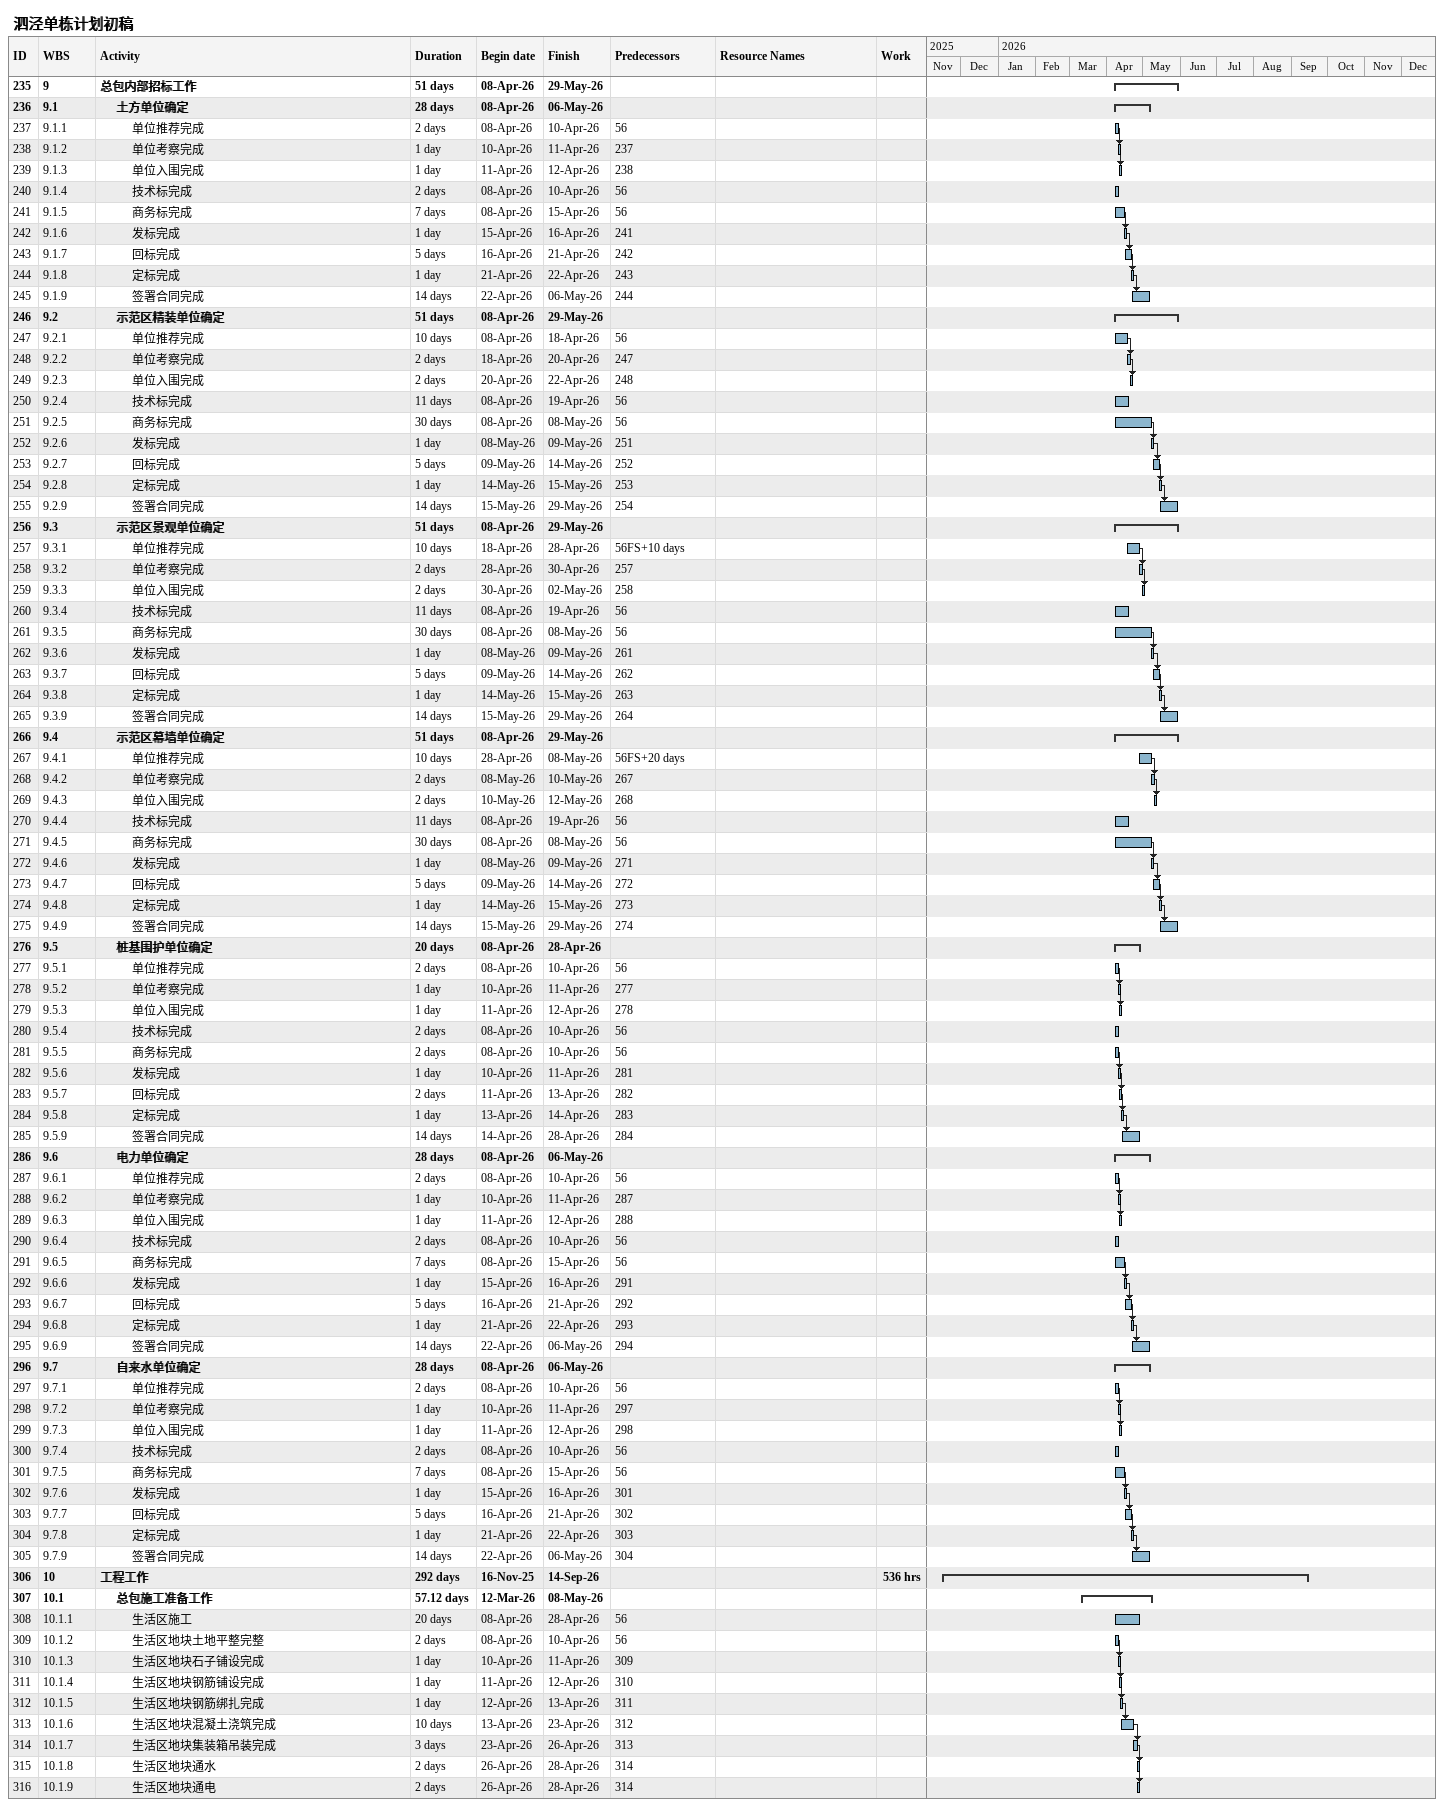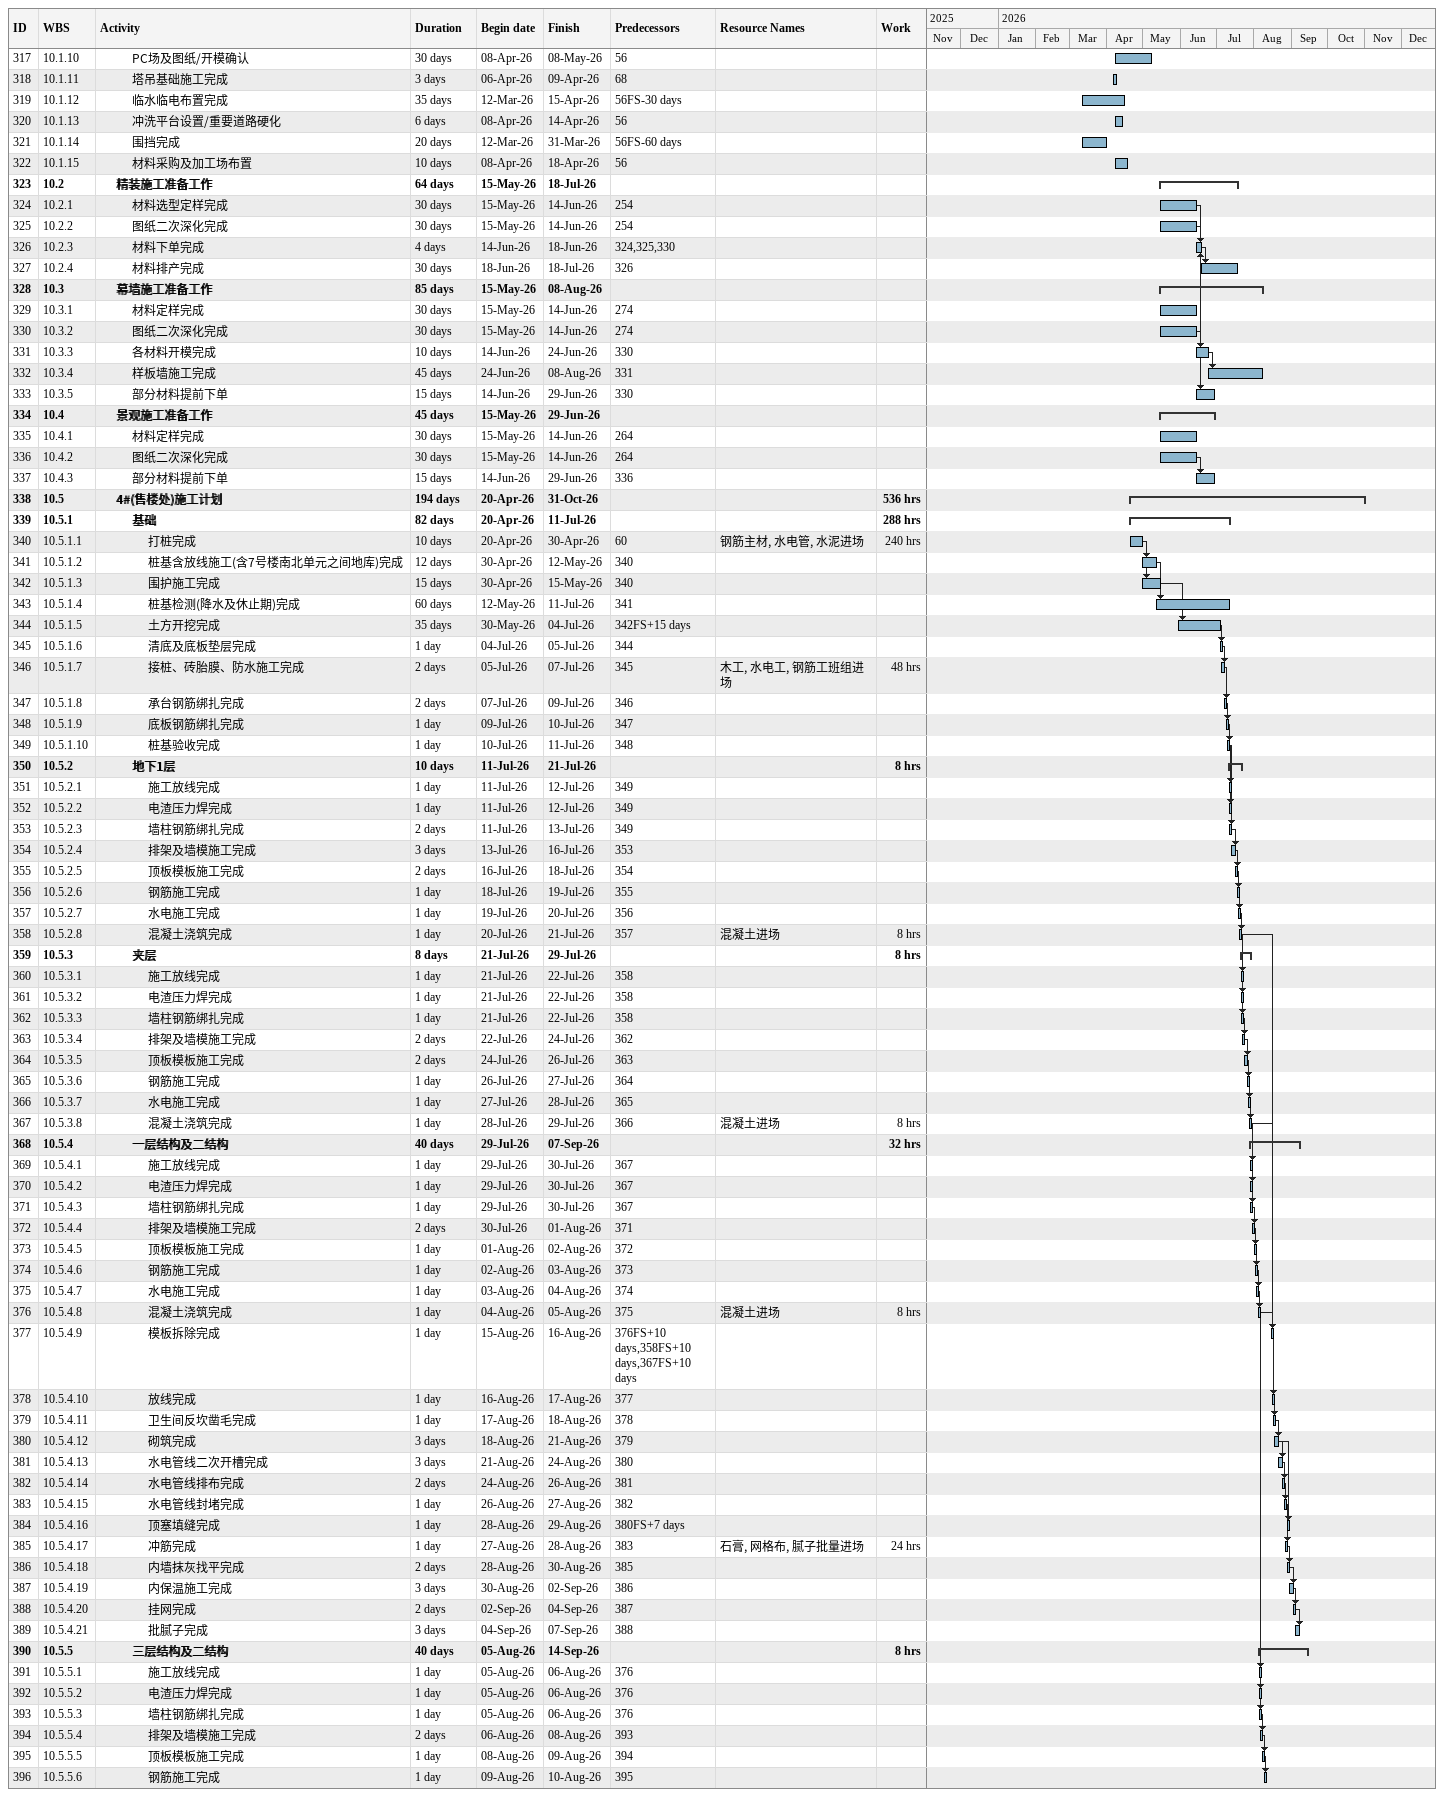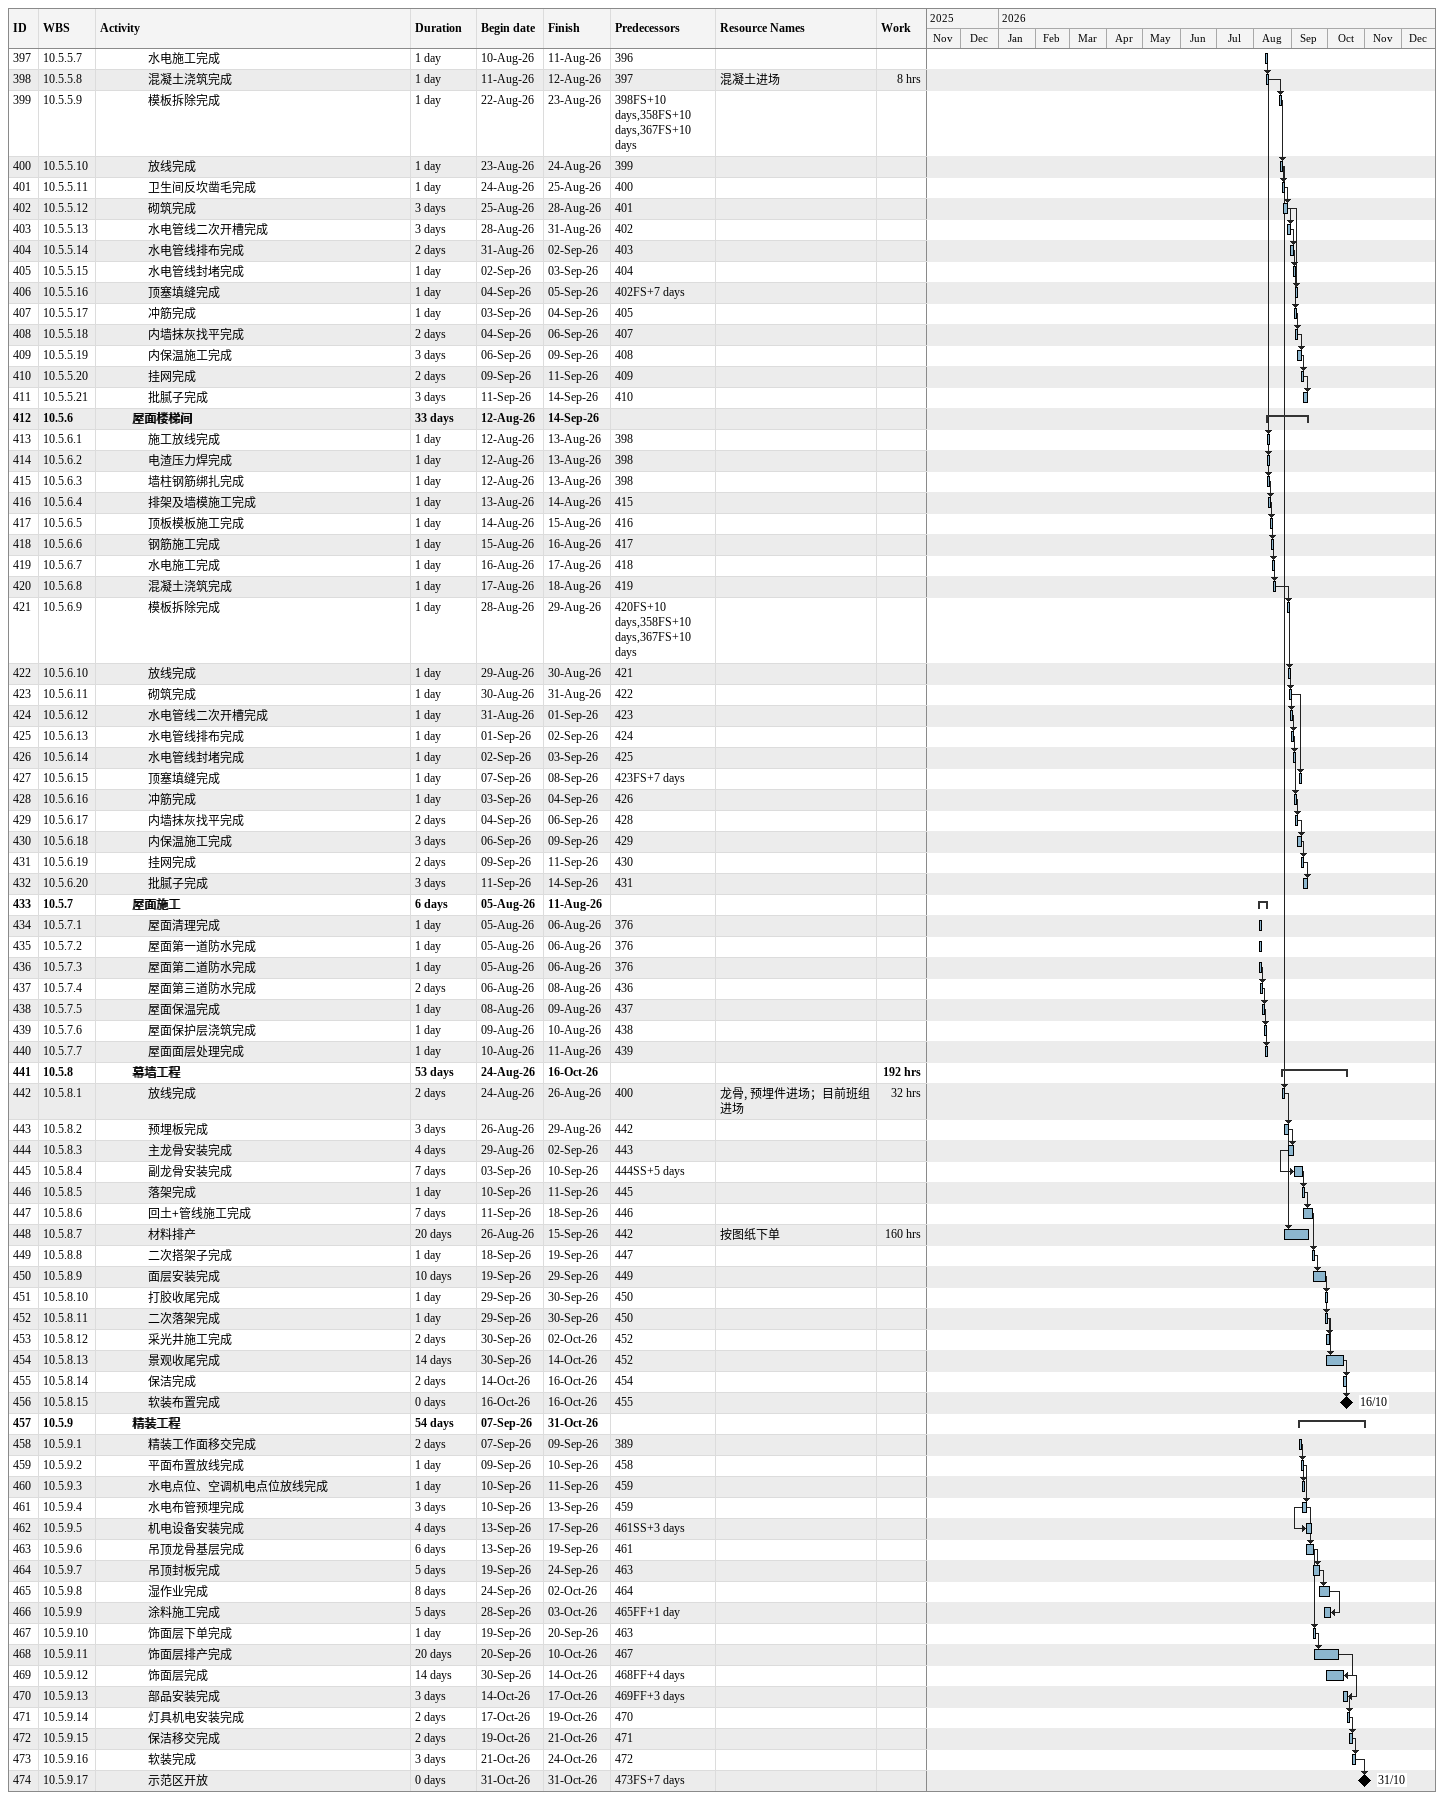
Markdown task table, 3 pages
泗泾单栋计划初稿

| ID | WBS | Task | Duration | Start | Finish | Predecessors | Resources | Work (h) |
|---|---|---|---|---|---|---|---|---|
| 235 | 9 | **总包内部招标工作** | 51d | 2026-04-08 | 2026-05-29 |  |  |  |
| 236 | 9.1 | **土方单位确定** | 28d | 2026-04-08 | 2026-05-06 |  |  |  |
| 237 | 9.1.1 | 单位推荐完成 | 2d | 2026-04-08 | 2026-04-10 | 56 |  |  |
| 238 | 9.1.2 | 单位考察完成 | 1d | 2026-04-10 | 2026-04-11 | 237 |  |  |
| 239 | 9.1.3 | 单位入围完成 | 1d | 2026-04-11 | 2026-04-12 | 238 |  |  |
| 240 | 9.1.4 | 技术标完成 | 2d | 2026-04-08 | 2026-04-10 | 56 |  |  |
| 241 | 9.1.5 | 商务标完成 | 7d | 2026-04-08 | 2026-04-15 | 56 |  |  |
| 242 | 9.1.6 | 发标完成 | 1d | 2026-04-15 | 2026-04-16 | 241 |  |  |
| 243 | 9.1.7 | 回标完成 | 5d | 2026-04-16 | 2026-04-21 | 242 |  |  |
| 244 | 9.1.8 | 定标完成 | 1d | 2026-04-21 | 2026-04-22 | 243 |  |  |
| 245 | 9.1.9 | 签署合同完成 | 14d | 2026-04-22 | 2026-05-06 | 244 |  |  |
| 246 | 9.2 | **示范区精装单位确定** | 51d | 2026-04-08 | 2026-05-29 |  |  |  |
| 247 | 9.2.1 | 单位推荐完成 | 10d | 2026-04-08 | 2026-04-18 | 56 |  |  |
| 248 | 9.2.2 | 单位考察完成 | 2d | 2026-04-18 | 2026-04-20 | 247 |  |  |
| 249 | 9.2.3 | 单位入围完成 | 2d | 2026-04-20 | 2026-04-22 | 248 |  |  |
| 250 | 9.2.4 | 技术标完成 | 11d | 2026-04-08 | 2026-04-19 | 56 |  |  |
| 251 | 9.2.5 | 商务标完成 | 30d | 2026-04-08 | 2026-05-08 | 56 |  |  |
| 252 | 9.2.6 | 发标完成 | 1d | 2026-05-08 | 2026-05-09 | 251 |  |  |
| 253 | 9.2.7 | 回标完成 | 5d | 2026-05-09 | 2026-05-14 | 252 |  |  |
| 254 | 9.2.8 | 定标完成 | 1d | 2026-05-14 | 2026-05-15 | 253 |  |  |
| 255 | 9.2.9 | 签署合同完成 | 14d | 2026-05-15 | 2026-05-29 | 254 |  |  |
| 256 | 9.3 | **示范区景观单位确定** | 51d | 2026-04-08 | 2026-05-29 |  |  |  |
| 257 | 9.3.1 | 单位推荐完成 | 10d | 2026-04-18 | 2026-04-28 | 56FS+10d |  |  |
| 258 | 9.3.2 | 单位考察完成 | 2d | 2026-04-28 | 2026-04-30 | 257 |  |  |
| 259 | 9.3.3 | 单位入围完成 | 2d | 2026-04-30 | 2026-05-02 | 258 |  |  |
| 260 | 9.3.4 | 技术标完成 | 11d | 2026-04-08 | 2026-04-19 | 56 |  |  |
| 261 | 9.3.5 | 商务标完成 | 30d | 2026-04-08 | 2026-05-08 | 56 |  |  |
| 262 | 9.3.6 | 发标完成 | 1d | 2026-05-08 | 2026-05-09 | 261 |  |  |
| 263 | 9.3.7 | 回标完成 | 5d | 2026-05-09 | 2026-05-14 | 262 |  |  |
| 264 | 9.3.8 | 定标完成 | 1d | 2026-05-14 | 2026-05-15 | 263 |  |  |
| 265 | 9.3.9 | 签署合同完成 | 14d | 2026-05-15 | 2026-05-29 | 264 |  |  |
| 266 | 9.4 | **示范区幕墙单位确定** | 51d | 2026-04-08 | 2026-05-29 |  |  |  |
| 267 | 9.4.1 | 单位推荐完成 | 10d | 2026-04-28 | 2026-05-08 | 56FS+20d |  |  |
| 268 | 9.4.2 | 单位考察完成 | 2d | 2026-05-08 | 2026-05-10 | 267 |  |  |
| 269 | 9.4.3 | 单位入围完成 | 2d | 2026-05-10 | 2026-05-12 | 268 |  |  |
| 270 | 9.4.4 | 技术标完成 | 11d | 2026-04-08 | 2026-04-19 | 56 |  |  |
| 271 | 9.4.5 | 商务标完成 | 30d | 2026-04-08 | 2026-05-08 | 56 |  |  |
| 272 | 9.4.6 | 发标完成 | 1d | 2026-05-08 | 2026-05-09 | 271 |  |  |
| 273 | 9.4.7 | 回标完成 | 5d | 2026-05-09 | 2026-05-14 | 272 |  |  |
| 274 | 9.4.8 | 定标完成 | 1d | 2026-05-14 | 2026-05-15 | 273 |  |  |
| 275 | 9.4.9 | 签署合同完成 | 14d | 2026-05-15 | 2026-05-29 | 274 |  |  |
| 276 | 9.5 | **桩基围护单位确定** | 20d | 2026-04-08 | 2026-04-28 |  |  |  |
| 277 | 9.5.1 | 单位推荐完成 | 2d | 2026-04-08 | 2026-04-10 | 56 |  |  |
| 278 | 9.5.2 | 单位考察完成 | 1d | 2026-04-10 | 2026-04-11 | 277 |  |  |
| 279 | 9.5.3 | 单位入围完成 | 1d | 2026-04-11 | 2026-04-12 | 278 |  |  |
| 280 | 9.5.4 | 技术标完成 | 2d | 2026-04-08 | 2026-04-10 | 56 |  |  |
| 281 | 9.5.5 | 商务标完成 | 2d | 2026-04-08 | 2026-04-10 | 56 |  |  |
| 282 | 9.5.6 | 发标完成 | 1d | 2026-04-10 | 2026-04-11 | 281 |  |  |
| 283 | 9.5.7 | 回标完成 | 2d | 2026-04-11 | 2026-04-13 | 282 |  |  |
| 284 | 9.5.8 | 定标完成 | 1d | 2026-04-13 | 2026-04-14 | 283 |  |  |
| 285 | 9.5.9 | 签署合同完成 | 14d | 2026-04-14 | 2026-04-28 | 284 |  |  |
| 286 | 9.6 | **电力单位确定** | 28d | 2026-04-08 | 2026-05-06 |  |  |  |
| 287 | 9.6.1 | 单位推荐完成 | 2d | 2026-04-08 | 2026-04-10 | 56 |  |  |
| 288 | 9.6.2 | 单位考察完成 | 1d | 2026-04-10 | 2026-04-11 | 287 |  |  |
| 289 | 9.6.3 | 单位入围完成 | 1d | 2026-04-11 | 2026-04-12 | 288 |  |  |
| 290 | 9.6.4 | 技术标完成 | 2d | 2026-04-08 | 2026-04-10 | 56 |  |  |
| 291 | 9.6.5 | 商务标完成 | 7d | 2026-04-08 | 2026-04-15 | 56 |  |  |
| 292 | 9.6.6 | 发标完成 | 1d | 2026-04-15 | 2026-04-16 | 291 |  |  |
| 293 | 9.6.7 | 回标完成 | 5d | 2026-04-16 | 2026-04-21 | 292 |  |  |
| 294 | 9.6.8 | 定标完成 | 1d | 2026-04-21 | 2026-04-22 | 293 |  |  |
| 295 | 9.6.9 | 签署合同完成 | 14d | 2026-04-22 | 2026-05-06 | 294 |  |  |
| 296 | 9.7 | **自来水单位确定** | 28d | 2026-04-08 | 2026-05-06 |  |  |  |
| 297 | 9.7.1 | 单位推荐完成 | 2d | 2026-04-08 | 2026-04-10 | 56 |  |  |
| 298 | 9.7.2 | 单位考察完成 | 1d | 2026-04-10 | 2026-04-11 | 297 |  |  |
| 299 | 9.7.3 | 单位入围完成 | 1d | 2026-04-11 | 2026-04-12 | 298 |  |  |
| 300 | 9.7.4 | 技术标完成 | 2d | 2026-04-08 | 2026-04-10 | 56 |  |  |
| 301 | 9.7.5 | 商务标完成 | 7d | 2026-04-08 | 2026-04-15 | 56 |  |  |
| 302 | 9.7.6 | 发标完成 | 1d | 2026-04-15 | 2026-04-16 | 301 |  |  |
| 303 | 9.7.7 | 回标完成 | 5d | 2026-04-16 | 2026-04-21 | 302 |  |  |
| 304 | 9.7.8 | 定标完成 | 1d | 2026-04-21 | 2026-04-22 | 303 |  |  |
| 305 | 9.7.9 | 签署合同完成 | 14d | 2026-04-22 | 2026-05-06 | 304 |  |  |
| 306 | 10 | **工程工作** | 292d | 2025-11-16 | 2026-09-14 |  |  | 536 |
| 307 | 10.1 | **总包施工准备工作** | 57.12d | 2026-03-12 | 2026-05-08 |  |  |  |
| 308 | 10.1.1 | 生活区施工 | 20d | 2026-04-08 | 2026-04-28 | 56 |  |  |
| 309 | 10.1.2 | 生活区地块土地平整完整 | 2d | 2026-04-08 | 2026-04-10 | 56 |  |  |
| 310 | 10.1.3 | 生活区地块石子铺设完成 | 1d | 2026-04-10 | 2026-04-11 | 309 |  |  |
| 311 | 10.1.4 | 生活区地块钢筋铺设完成 | 1d | 2026-04-11 | 2026-04-12 | 310 |  |  |
| 312 | 10.1.5 | 生活区地块钢筋绑扎完成 | 1d | 2026-04-12 | 2026-04-13 | 311 |  |  |
| 313 | 10.1.6 | 生活区地块混凝土浇筑完成 | 10d | 2026-04-13 | 2026-04-23 | 312 |  |  |
| 314 | 10.1.7 | 生活区地块集装箱吊装完成 | 3d | 2026-04-23 | 2026-04-26 | 313 |  |  |
| 315 | 10.1.8 | 生活区地块通水 | 2d | 2026-04-26 | 2026-04-28 | 314 |  |  |
| 316 | 10.1.9 | 生活区地块通电 | 2d | 2026-04-26 | 2026-04-28 | 314 |  |  |
| 317 | 10.1.10 | PC场及图纸/开模确认 | 30d | 2026-04-08 | 2026-05-08 | 56 |  |  |
| 318 | 10.1.11 | 塔吊基础施工完成 | 3d | 2026-04-06 | 2026-04-09 | 68 |  |  |
| 319 | 10.1.12 | 临水临电布置完成 | 35d | 2026-03-12 | 2026-04-15 | 56FS-30d |  |  |
| 320 | 10.1.13 | 冲洗平台设置/重要道路硬化 | 6d | 2026-04-08 | 2026-04-14 | 56 |  |  |
| 321 | 10.1.14 | 围挡完成 | 20d | 2026-03-12 | 2026-03-31 | 56FS-60d |  |  |
| 322 | 10.1.15 | 材料采购及加工场布置 | 10d | 2026-04-08 | 2026-04-18 | 56 |  |  |
| 323 | 10.2 | **精装施工准备工作** | 64d | 2026-05-15 | 2026-07-18 |  |  |  |
| 324 | 10.2.1 | 材料选型定样完成 | 30d | 2026-05-15 | 2026-06-14 | 254 |  |  |
| 325 | 10.2.2 | 图纸二次深化完成 | 30d | 2026-05-15 | 2026-06-14 | 254 |  |  |
| 326 | 10.2.3 | 材料下单完成 | 4d | 2026-06-14 | 2026-06-18 | 324, 325, 330 |  |  |
| 327 | 10.2.4 | 材料排产完成 | 30d | 2026-06-18 | 2026-07-18 | 326 |  |  |
| 328 | 10.3 | **幕墙施工准备工作** | 85d | 2026-05-15 | 2026-08-08 |  |  |  |
| 329 | 10.3.1 | 材料定样完成 | 30d | 2026-05-15 | 2026-06-14 | 274 |  |  |
| 330 | 10.3.2 | 图纸二次深化完成 | 30d | 2026-05-15 | 2026-06-14 | 274 |  |  |
| 331 | 10.3.3 | 各材料开模完成 | 10d | 2026-06-14 | 2026-06-24 | 330 |  |  |
| 332 | 10.3.4 | 样板墙施工完成 | 45d | 2026-06-24 | 2026-08-08 | 331 |  |  |
| 333 | 10.3.5 | 部分材料提前下单 | 15d | 2026-06-14 | 2026-06-29 | 330 |  |  |
| 334 | 10.4 | **景观施工准备工作** | 45d | 2026-05-15 | 2026-06-29 |  |  |  |
| 335 | 10.4.1 | 材料定样完成 | 30d | 2026-05-15 | 2026-06-14 | 264 |  |  |
| 336 | 10.4.2 | 图纸二次深化完成 | 30d | 2026-05-15 | 2026-06-14 | 264 |  |  |
| 337 | 10.4.3 | 部分材料提前下单 | 15d | 2026-06-14 | 2026-06-29 | 336 |  |  |
| 338 | 10.5 | **4#(售楼处)施工计划** | 194d | 2026-04-20 | 2026-10-31 |  |  | 536 |
| 339 | 10.5.1 | **基础** | 82d | 2026-04-20 | 2026-07-11 |  |  | 288 |
| 340 | 10.5.1.1 | 打桩完成 | 10d | 2026-04-20 | 2026-04-30 | 60 | 钢筋主材, 水电管, 水泥进场 | 240 |
| 341 | 10.5.1.2 | 桩基含放线施工(含7号楼南北单元之间地库)完成 | 12d | 2026-04-30 | 2026-05-12 | 340 |  |  |
| 342 | 10.5.1.3 | 围护施工完成 | 15d | 2026-04-30 | 2026-05-15 | 340 |  |  |
| 343 | 10.5.1.4 | 桩基检测(降水及休止期)完成 | 60d | 2026-05-12 | 2026-07-11 | 341 |  |  |
| 344 | 10.5.1.5 | 土方开挖完成 | 35d | 2026-05-30 | 2026-07-04 | 342FS+15d |  |  |
| 345 | 10.5.1.6 | 清底及底板垫层完成 | 1d | 2026-07-04 | 2026-07-05 | 344 |  |  |
| 346 | 10.5.1.7 | 接桩、砖胎膜、防水施工完成 | 2d | 2026-07-05 | 2026-07-07 | 345 | 木工, 水电工, 钢筋工班组进场 | 48 |
| 347 | 10.5.1.8 | 承台钢筋绑扎完成 | 2d | 2026-07-07 | 2026-07-09 | 346 |  |  |
| 348 | 10.5.1.9 | 底板钢筋绑扎完成 | 1d | 2026-07-09 | 2026-07-10 | 347 |  |  |
| 349 | 10.5.1.10 | 桩基验收完成 | 1d | 2026-07-10 | 2026-07-11 | 348 |  |  |
| 350 | 10.5.2 | **地下1层** | 10d | 2026-07-11 | 2026-07-21 |  |  | 8 |
| 351 | 10.5.2.1 | 施工放线完成 | 1d | 2026-07-11 | 2026-07-12 | 349 |  |  |
| 352 | 10.5.2.2 | 电渣压力焊完成 | 1d | 2026-07-11 | 2026-07-12 | 349 |  |  |
| 353 | 10.5.2.3 | 墙柱钢筋绑扎完成 | 2d | 2026-07-11 | 2026-07-13 | 349 |  |  |
| 354 | 10.5.2.4 | 排架及墙模施工完成 | 3d | 2026-07-13 | 2026-07-16 | 353 |  |  |
| 355 | 10.5.2.5 | 顶板模板施工完成 | 2d | 2026-07-16 | 2026-07-18 | 354 |  |  |
| 356 | 10.5.2.6 | 钢筋施工完成 | 1d | 2026-07-18 | 2026-07-19 | 355 |  |  |
| 357 | 10.5.2.7 | 水电施工完成 | 1d | 2026-07-19 | 2026-07-20 | 356 |  |  |
| 358 | 10.5.2.8 | 混凝土浇筑完成 | 1d | 2026-07-20 | 2026-07-21 | 357 | 混凝土进场 | 8 |
| 359 | 10.5.3 | **夹层** | 8d | 2026-07-21 | 2026-07-29 |  |  | 8 |
| 360 | 10.5.3.1 | 施工放线完成 | 1d | 2026-07-21 | 2026-07-22 | 358 |  |  |
| 361 | 10.5.3.2 | 电渣压力焊完成 | 1d | 2026-07-21 | 2026-07-22 | 358 |  |  |
| 362 | 10.5.3.3 | 墙柱钢筋绑扎完成 | 1d | 2026-07-21 | 2026-07-22 | 358 |  |  |
| 363 | 10.5.3.4 | 排架及墙模施工完成 | 2d | 2026-07-22 | 2026-07-24 | 362 |  |  |
| 364 | 10.5.3.5 | 顶板模板施工完成 | 2d | 2026-07-24 | 2026-07-26 | 363 |  |  |
| 365 | 10.5.3.6 | 钢筋施工完成 | 1d | 2026-07-26 | 2026-07-27 | 364 |  |  |
| 366 | 10.5.3.7 | 水电施工完成 | 1d | 2026-07-27 | 2026-07-28 | 365 |  |  |
| 367 | 10.5.3.8 | 混凝土浇筑完成 | 1d | 2026-07-28 | 2026-07-29 | 366 | 混凝土进场 | 8 |
| 368 | 10.5.4 | **一层结构及二结构** | 40d | 2026-07-29 | 2026-09-07 |  |  | 32 |
| 369 | 10.5.4.1 | 施工放线完成 | 1d | 2026-07-29 | 2026-07-30 | 367 |  |  |
| 370 | 10.5.4.2 | 电渣压力焊完成 | 1d | 2026-07-29 | 2026-07-30 | 367 |  |  |
| 371 | 10.5.4.3 | 墙柱钢筋绑扎完成 | 1d | 2026-07-29 | 2026-07-30 | 367 |  |  |
| 372 | 10.5.4.4 | 排架及墙模施工完成 | 2d | 2026-07-30 | 2026-08-01 | 371 |  |  |
| 373 | 10.5.4.5 | 顶板模板施工完成 | 1d | 2026-08-01 | 2026-08-02 | 372 |  |  |
| 374 | 10.5.4.6 | 钢筋施工完成 | 1d | 2026-08-02 | 2026-08-03 | 373 |  |  |
| 375 | 10.5.4.7 | 水电施工完成 | 1d | 2026-08-03 | 2026-08-04 | 374 |  |  |
| 376 | 10.5.4.8 | 混凝土浇筑完成 | 1d | 2026-08-04 | 2026-08-05 | 375 | 混凝土进场 | 8 |
| 377 | 10.5.4.9 | 模板拆除完成 | 1d | 2026-08-15 | 2026-08-16 | 376FS+10d, 358FS+10d, 367FS+10d |  |  |
| 378 | 10.5.4.10 | 放线完成 | 1d | 2026-08-16 | 2026-08-17 | 377 |  |  |
| 379 | 10.5.4.11 | 卫生间反坎凿毛完成 | 1d | 2026-08-17 | 2026-08-18 | 378 |  |  |
| 380 | 10.5.4.12 | 砌筑完成 | 3d | 2026-08-18 | 2026-08-21 | 379 |  |  |
| 381 | 10.5.4.13 | 水电管线二次开槽完成 | 3d | 2026-08-21 | 2026-08-24 | 380 |  |  |
| 382 | 10.5.4.14 | 水电管线排布完成 | 2d | 2026-08-24 | 2026-08-26 | 381 |  |  |
| 383 | 10.5.4.15 | 水电管线封堵完成 | 1d | 2026-08-26 | 2026-08-27 | 382 |  |  |
| 384 | 10.5.4.16 | 顶塞填缝完成 | 1d | 2026-08-28 | 2026-08-29 | 380FS+7d |  |  |
| 385 | 10.5.4.17 | 冲筋完成 | 1d | 2026-08-27 | 2026-08-28 | 383 | 石膏, 网格布, 腻子批量进场 | 24 |
| 386 | 10.5.4.18 | 内墙抹灰找平完成 | 2d | 2026-08-28 | 2026-08-30 | 385 |  |  |
| 387 | 10.5.4.19 | 内保温施工完成 | 3d | 2026-08-30 | 2026-09-02 | 386 |  |  |
| 388 | 10.5.4.20 | 挂网完成 | 2d | 2026-09-02 | 2026-09-04 | 387 |  |  |
| 389 | 10.5.4.21 | 批腻子完成 | 3d | 2026-09-04 | 2026-09-07 | 388 |  |  |
| 390 | 10.5.5 | **三层结构及二结构** | 40d | 2026-08-05 | 2026-09-14 |  |  | 8 |
| 391 | 10.5.5.1 | 施工放线完成 | 1d | 2026-08-05 | 2026-08-06 | 376 |  |  |
| 392 | 10.5.5.2 | 电渣压力焊完成 | 1d | 2026-08-05 | 2026-08-06 | 376 |  |  |
| 393 | 10.5.5.3 | 墙柱钢筋绑扎完成 | 1d | 2026-08-05 | 2026-08-06 | 376 |  |  |
| 394 | 10.5.5.4 | 排架及墙模施工完成 | 2d | 2026-08-06 | 2026-08-08 | 393 |  |  |
| 395 | 10.5.5.5 | 顶板模板施工完成 | 1d | 2026-08-08 | 2026-08-09 | 394 |  |  |
| 396 | 10.5.5.6 | 钢筋施工完成 | 1d | 2026-08-09 | 2026-08-10 | 395 |  |  |
| 397 | 10.5.5.7 | 水电施工完成 | 1d | 2026-08-10 | 2026-08-11 | 396 |  |  |
| 398 | 10.5.5.8 | 混凝土浇筑完成 | 1d | 2026-08-11 | 2026-08-12 | 397 | 混凝土进场 | 8 |
| 399 | 10.5.5.9 | 模板拆除完成 | 1d | 2026-08-22 | 2026-08-23 | 398FS+10d, 358FS+10d, 367FS+10d |  |  |
| 400 | 10.5.5.10 | 放线完成 | 1d | 2026-08-23 | 2026-08-24 | 399 |  |  |
| 401 | 10.5.5.11 | 卫生间反坎凿毛完成 | 1d | 2026-08-24 | 2026-08-25 | 400 |  |  |
| 402 | 10.5.5.12 | 砌筑完成 | 3d | 2026-08-25 | 2026-08-28 | 401 |  |  |
| 403 | 10.5.5.13 | 水电管线二次开槽完成 | 3d | 2026-08-28 | 2026-08-31 | 402 |  |  |
| 404 | 10.5.5.14 | 水电管线排布完成 | 2d | 2026-08-31 | 2026-09-02 | 403 |  |  |
| 405 | 10.5.5.15 | 水电管线封堵完成 | 1d | 2026-09-02 | 2026-09-03 | 404 |  |  |
| 406 | 10.5.5.16 | 顶塞填缝完成 | 1d | 2026-09-04 | 2026-09-05 | 402FS+7d |  |  |
| 407 | 10.5.5.17 | 冲筋完成 | 1d | 2026-09-03 | 2026-09-04 | 405 |  |  |
| 408 | 10.5.5.18 | 内墙抹灰找平完成 | 2d | 2026-09-04 | 2026-09-06 | 407 |  |  |
| 409 | 10.5.5.19 | 内保温施工完成 | 3d | 2026-09-06 | 2026-09-09 | 408 |  |  |
| 410 | 10.5.5.20 | 挂网完成 | 2d | 2026-09-09 | 2026-09-11 | 409 |  |  |
| 411 | 10.5.5.21 | 批腻子完成 | 3d | 2026-09-11 | 2026-09-14 | 410 |  |  |
| 412 | 10.5.6 | **屋面楼梯间** | 33d | 2026-08-12 | 2026-09-14 |  |  |  |
| 413 | 10.5.6.1 | 施工放线完成 | 1d | 2026-08-12 | 2026-08-13 | 398 |  |  |
| 414 | 10.5.6.2 | 电渣压力焊完成 | 1d | 2026-08-12 | 2026-08-13 | 398 |  |  |
| 415 | 10.5.6.3 | 墙柱钢筋绑扎完成 | 1d | 2026-08-12 | 2026-08-13 | 398 |  |  |
| 416 | 10.5.6.4 | 排架及墙模施工完成 | 1d | 2026-08-13 | 2026-08-14 | 415 |  |  |
| 417 | 10.5.6.5 | 顶板模板施工完成 | 1d | 2026-08-14 | 2026-08-15 | 416 |  |  |
| 418 | 10.5.6.6 | 钢筋施工完成 | 1d | 2026-08-15 | 2026-08-16 | 417 |  |  |
| 419 | 10.5.6.7 | 水电施工完成 | 1d | 2026-08-16 | 2026-08-17 | 418 |  |  |
| 420 | 10.5.6.8 | 混凝土浇筑完成 | 1d | 2026-08-17 | 2026-08-18 | 419 |  |  |
| 421 | 10.5.6.9 | 模板拆除完成 | 1d | 2026-08-28 | 2026-08-29 | 420FS+10d, 358FS+10d, 367FS+10d |  |  |
| 422 | 10.5.6.10 | 放线完成 | 1d | 2026-08-29 | 2026-08-30 | 421 |  |  |
| 423 | 10.5.6.11 | 砌筑完成 | 1d | 2026-08-30 | 2026-08-31 | 422 |  |  |
| 424 | 10.5.6.12 | 水电管线二次开槽完成 | 1d | 2026-08-31 | 2026-09-01 | 423 |  |  |
| 425 | 10.5.6.13 | 水电管线排布完成 | 1d | 2026-09-01 | 2026-09-02 | 424 |  |  |
| 426 | 10.5.6.14 | 水电管线封堵完成 | 1d | 2026-09-02 | 2026-09-03 | 425 |  |  |
| 427 | 10.5.6.15 | 顶塞填缝完成 | 1d | 2026-09-07 | 2026-09-08 | 423FS+7d |  |  |
| 428 | 10.5.6.16 | 冲筋完成 | 1d | 2026-09-03 | 2026-09-04 | 426 |  |  |
| 429 | 10.5.6.17 | 内墙抹灰找平完成 | 2d | 2026-09-04 | 2026-09-06 | 428 |  |  |
| 430 | 10.5.6.18 | 内保温施工完成 | 3d | 2026-09-06 | 2026-09-09 | 429 |  |  |
| 431 | 10.5.6.19 | 挂网完成 | 2d | 2026-09-09 | 2026-09-11 | 430 |  |  |
| 432 | 10.5.6.20 | 批腻子完成 | 3d | 2026-09-11 | 2026-09-14 | 431 |  |  |
| 433 | 10.5.7 | **屋面施工** | 6d | 2026-08-05 | 2026-08-11 |  |  |  |
| 434 | 10.5.7.1 | 屋面清理完成 | 1d | 2026-08-05 | 2026-08-06 | 376 |  |  |
| 435 | 10.5.7.2 | 屋面第一道防水完成 | 1d | 2026-08-05 | 2026-08-06 | 376 |  |  |
| 436 | 10.5.7.3 | 屋面第二道防水完成 | 1d | 2026-08-05 | 2026-08-06 | 376 |  |  |
| 437 | 10.5.7.4 | 屋面第三道防水完成 | 2d | 2026-08-06 | 2026-08-08 | 436 |  |  |
| 438 | 10.5.7.5 | 屋面保温完成 | 1d | 2026-08-08 | 2026-08-09 | 437 |  |  |
| 439 | 10.5.7.6 | 屋面保护层浇筑完成 | 1d | 2026-08-09 | 2026-08-10 | 438 |  |  |
| 440 | 10.5.7.7 | 屋面面层处理完成 | 1d | 2026-08-10 | 2026-08-11 | 439 |  |  |
| 441 | 10.5.8 | **幕墙工程** | 53d | 2026-08-24 | 2026-10-16 |  |  | 192 |
| 442 | 10.5.8.1 | 放线完成 | 2d | 2026-08-24 | 2026-08-26 | 400 | 龙骨, 预埋件进场；目前班组进场 | 32 |
| 443 | 10.5.8.2 | 预埋板完成 | 3d | 2026-08-26 | 2026-08-29 | 442 |  |  |
| 444 | 10.5.8.3 | 主龙骨安装完成 | 4d | 2026-08-29 | 2026-09-02 | 443 |  |  |
| 445 | 10.5.8.4 | 副龙骨安装完成 | 7d | 2026-09-03 | 2026-09-10 | 444SS+5d |  |  |
| 446 | 10.5.8.5 | 落架完成 | 1d | 2026-09-10 | 2026-09-11 | 445 |  |  |
| 447 | 10.5.8.6 | 回土+管线施工完成 | 7d | 2026-09-11 | 2026-09-18 | 446 |  |  |
| 448 | 10.5.8.7 | 材料排产 | 20d | 2026-08-26 | 2026-09-15 | 442 | 按图纸下单 | 160 |
| 449 | 10.5.8.8 | 二次搭架子完成 | 1d | 2026-09-18 | 2026-09-19 | 447 |  |  |
| 450 | 10.5.8.9 | 面层安装完成 | 10d | 2026-09-19 | 2026-09-29 | 449 |  |  |
| 451 | 10.5.8.10 | 打胶收尾完成 | 1d | 2026-09-29 | 2026-09-30 | 450 |  |  |
| 452 | 10.5.8.11 | 二次落架完成 | 1d | 2026-09-29 | 2026-09-30 | 450 |  |  |
| 453 | 10.5.8.12 | 采光井施工完成 | 2d | 2026-09-30 | 2026-10-02 | 452 |  |  |
| 454 | 10.5.8.13 | 景观收尾完成 | 14d | 2026-09-30 | 2026-10-14 | 452 |  |  |
| 455 | 10.5.8.14 | 保洁完成 | 2d | 2026-10-14 | 2026-10-16 | 454 |  |  |
| 456 | 10.5.8.15 | 软装布置完成 | 0d | 2026-10-16 | 2026-10-16 | 455 |  |  |
| 457 | 10.5.9 | **精装工程** | 54d | 2026-09-07 | 2026-10-31 |  |  |  |
| 458 | 10.5.9.1 | 精装工作面移交完成 | 2d | 2026-09-07 | 2026-09-09 | 389 |  |  |
| 459 | 10.5.9.2 | 平面布置放线完成 | 1d | 2026-09-09 | 2026-09-10 | 458 |  |  |
| 460 | 10.5.9.3 | 水电点位、空调机电点位放线完成 | 1d | 2026-09-10 | 2026-09-11 | 459 |  |  |
| 461 | 10.5.9.4 | 水电布管预埋完成 | 3d | 2026-09-10 | 2026-09-13 | 459 |  |  |
| 462 | 10.5.9.5 | 机电设备安装完成 | 4d | 2026-09-13 | 2026-09-17 | 461SS+3d |  |  |
| 463 | 10.5.9.6 | 吊顶龙骨基层完成 | 6d | 2026-09-13 | 2026-09-19 | 461 |  |  |
| 464 | 10.5.9.7 | 吊顶封板完成 | 5d | 2026-09-19 | 2026-09-24 | 463 |  |  |
| 465 | 10.5.9.8 | 湿作业完成 | 8d | 2026-09-24 | 2026-10-02 | 464 |  |  |
| 466 | 10.5.9.9 | 涂料施工完成 | 5d | 2026-09-28 | 2026-10-03 | 465FF+1d |  |  |
| 467 | 10.5.9.10 | 饰面层下单完成 | 1d | 2026-09-19 | 2026-09-20 | 463 |  |  |
| 468 | 10.5.9.11 | 饰面层排产完成 | 20d | 2026-09-20 | 2026-10-10 | 467 |  |  |
| 469 | 10.5.9.12 | 饰面层完成 | 14d | 2026-09-30 | 2026-10-14 | 468FF+4d |  |  |
| 470 | 10.5.9.13 | 部品安装完成 | 3d | 2026-10-14 | 2026-10-17 | 469FF+3d |  |  |
| 471 | 10.5.9.14 | 灯具机电安装完成 | 2d | 2026-10-17 | 2026-10-19 | 470 |  |  |
| 472 | 10.5.9.15 | 保洁移交完成 | 2d | 2026-10-19 | 2026-10-21 | 471 |  |  |
| 473 | 10.5.9.16 | 软装完成 | 3d | 2026-10-21 | 2026-10-24 | 472 |  |  |
| 474 | 10.5.9.17 | 示范区开放 | 0d | 2026-10-31 | 2026-10-31 | 473FS+7d |  |  |
